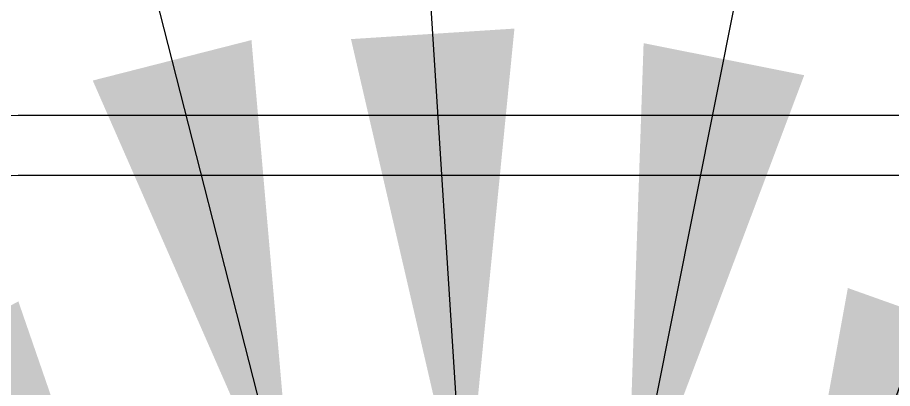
# Model space of a CAD drawing. Header units: millimetres. Extents: x 17 to 508, y 150 to 618.
# Drawn here: x 156.749 to 161.14, y 326.287 to 328.15 of the extents above; entities that cross this region are included whole.
import ezdxf

# ---------------------------------------------------------------- set-up
doc = ezdxf.new("R2010")
doc.units = ezdxf.units.MM
doc.layers.add('gbr-outline-dxf_layer1', color=2, linetype='Continuous')
doc.layers.add('susa-b_layer0', color=1, linetype='Continuous')
doc.layers.add('尺寸線', color=3, linetype='Continuous', lineweight=0)
doc.styles.get("Standard").update_dxf_attribs({"font": ''})
doc.styles.get('Standard').set_extended_font_data('SimSun')
doc.dimstyles.new('ISO-25', dxfattribs={"dimtxt": 2.5, "dimasz": 2.5, "dimexe": 1.25, "dimexo": 0.625, "dimtad": 1, "dimtxsty": 'Standard', "dimcen": 2.5, "dimadec": 0, "dimazin": 0, "dimtfac": 1, "dimtmove": 0, "dimatfit": 3, "dimfxl": 1, "dimarcsym": 0})

msp = doc.modelspace()

# ---------------------------------------------------------------- linework, layer by layer
at = {"layer": 'gbr-outline-dxf_layer1', "color": 1, "linetype": 'Continuous'}
msp.add_lwpolyline([(339.1367, 352.2188), (198.6183, 352.2188, 0.198916), (197.204, 351.6331), (173.5211, 327.9501, -0.198918), (172.8139, 327.657), (156.752, 327.657, 0.414216), (155.7517, 326.6573), (155.7517, 308.6573, 0.414364), (156.752, 307.6571), (172.9135, 307.6571, -0.19873), (173.6201, 307.3644), (197.1283, 283.8562, 0.198916), (198.5426, 283.2705), (339.1423, 283.2705, 0.198917)], format="xyb", dxfattribs=at)
at = {"layer": 'susa-b_layer0', "color": 2, "linetype": 'Continuous'}
msp.add_lwpolyline([(156.752, 327.3573), (162.1647, 327.3573, -0.414219), (162.8647, 326.6573), (162.8647, 308.6573, -0.414222), (162.1647, 307.9568), (156.752, 307.9568, -0.414218), (156.0515, 308.6573), (156.0515, 326.6573, -0.414217)], format="xyb", close=True, dxfattribs=at)

# ---------------------------------------------------------------- leaders
at = {"layer": '尺寸線', "color": 1, "annotation_type": 0, "has_hookline": 1}
for points, hookline_direction, text_width in [([(158.9932, 325.5729), (156.8172, 359.3925), (159.3172, 359.3925)], 0, 4.75), ([(159.8045, 325.489), (165.1679, 352.3442), (167.6679, 352.3442)], 0, 4.7083), ([(158.1431, 325.5125), (151.3513, 352.127), (148.8513, 352.127)], 1, 4.8056), ([(157.5794, 324.3291), (146.1621, 345.4766), (143.6621, 345.4766)], 1, 4.7361), ([(160.4638, 324.2985), (167.661, 344.4903), (170.161, 344.4903)], 0, 4.75)]:
    msp.add_leader(points, dimstyle='ISO-25', dxfattribs=dict(at, hookline_direction=hookline_direction, text_width=text_width))

doc.saveas('drawing.dxf')
